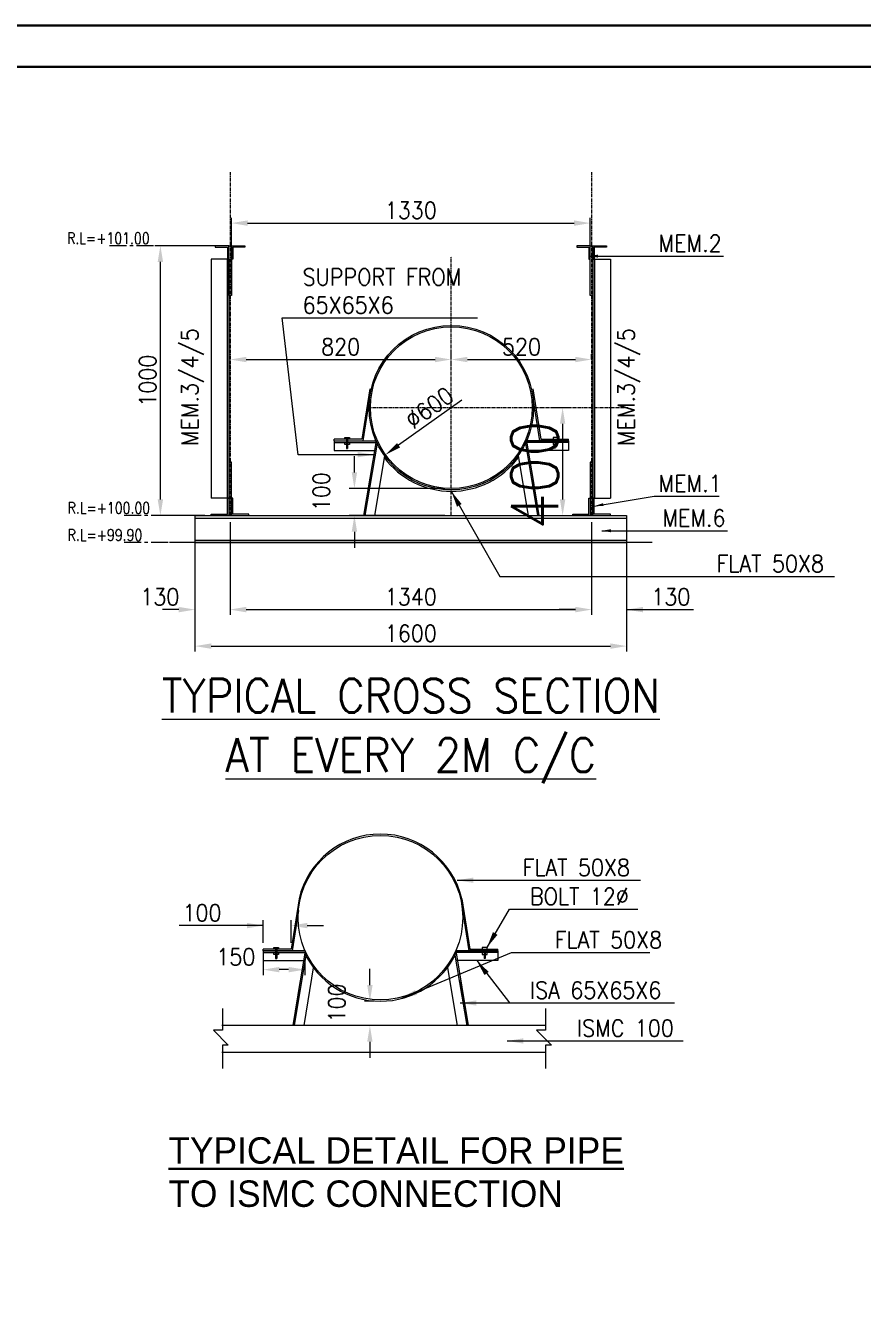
# Model space of a CAD drawing. Header units: millimetres. Extents: x 0 to 1124626, y -157535 to 82123.
# Drawn here: x 495432 to 501639, y 18121 to 27516 of the extents above; entities that cross this region are included whole.
import ezdxf
from ezdxf.enums import TextEntityAlignment as Align

# ---------------------------------------------------------------- set-up
doc = ezdxf.new("R2010")
doc.units = ezdxf.units.MM
doc.header["$MEASUREMENT"] = 0
doc.linetypes.add('CENTER', pattern=[2, 1.25, -0.25, 0.25, -0.25])
for name, color, linetype, lineweight in [('CN', 253, 'Continuous', 15), ('Dim', 6, 'Continuous', 13), ('FOOTING', 171, 'Continuous', 15), ('PLATE', 190, 'Continuous', 20), ('rSHEET', 2, 'Continuous', 30), ('STR', 112, 'Continuous', 18), ('STR. STEEL', 25, 'Continuous', 18), ('Text', 7, 'Continuous', 15), ('TEXT-3', 4, 'Continuous', 30), ('TITLE TEXT', 50, 'Continuous', 18)]:
    doc.layers.add(name, color=color, linetype=linetype, lineweight=lineweight)
doc.styles.add('MtX_romans_shx', font='romans.shx')
doc.styles.add('SOFT1', font='soft1.shx')
doc.styles.add('style1', font='romans.shx', dxfattribs={"width": 0.9, "height": 300})
doc.dimstyles.new('2.0 DIM-1', dxfattribs={"dimscale": 40, "dimtxt": 125, "dimasz": 3, "dimexe": 1, "dimexo": 1.2, "dimgap": 0.8, "dimtad": 1, "dimdec": 0, "dimlfac": 0.5, "dimzin": 1, "dimdsep": 46, "dimtxsty": 'style1', "dimcen": 2, "dimclrd": 8, "dimclre": 8, "dimclrt": 7, "dimadec": 0, "dimazin": 0, "dimtfac": 1, "dimtdec": 0, "dimtofl": 0, "dimtmove": 1, "dimatfit": 3, "dimfxl": 1, "dimtolj": 1, "dimtzin": 0, "dimlwd": 9, "dimlwe": 9, "dimarcsym": 1})
doc.dimstyles.new('Copy of DIM-1', dxfattribs={"dimscale": 40, "dimtxt": 125, "dimasz": 3, "dimexe": 1, "dimexo": 1.2, "dimgap": 0.8, "dimtad": 1, "dimdec": 0, "dimzin": 1, "dimdsep": 46, "dimtxsty": 'style1', "dimcen": 2, "dimclrd": 8, "dimclre": 8, "dimclrt": 7, "dimadec": 0, "dimazin": 0, "dimtfac": 1, "dimtdec": 0, "dimtofl": 0, "dimtmove": 1, "dimatfit": 3, "dimfxl": 1, "dimtolj": 1, "dimtzin": 0, "dimlwd": 9, "dimlwe": 9, "dimarcsym": 1})

# ---------------------------------------------------------------- blocks, each defined once
blk = doc.blocks.new('*D912')
at = {"layer": 'DEFPOINTS', "color": 0, "ltscale": 20, "transparency": 16777216}
for p in [(499288.1, 24682.2), (499287, 23882.2), (499414.3, 23882.2)]:
    blk.add_point(p, dxfattribs=at)
at = {"layer": 'Dim', "color": 8, "lineweight": 9, "ltscale": 20, "transparency": 16777216}
for p, q in [((499336.1, 24682.2), (499454.3, 24682.2)), ((499414.3, 24562.2), (499414.3, 24002.2)), ((499335, 23882.2), (499454.3, 23882.2))]:
    blk.add_line(p, q, dxfattribs=at)
at = {"layer": 'Dim', "color": 8, "ltscale": 20, "transparency": 16777216}
for points in [[(499434.3, 24562.2), (499394.3, 24562.2), (499414.3, 24682.2)], [(499394.3, 24002.2), (499434.3, 24002.2), (499414.3, 23882.2)]]:
    blk.add_solid(points, dxfattribs=at)
at = {"layer": 'Dim', "color": 7, "ltscale": 20, "transparency": 16777216, "insert": (499207.3, 24182.2), "char_height": 350, "attachment_point": 5, "rotation": 90, "style": 'style1'}
blk.add_mtext('\\A1;400', dxfattribs=at)
blk = doc.blocks.new('*D913')
at = {"layer": 'DEFPOINTS', "color": 0, "ltscale": 20, "transparency": 16777216}
for p in [(496432.6, 25882.2), (496892.9, 25882.2), (496809.1, 23882.2)]:
    blk.add_point(p, dxfattribs=at)
at = {"layer": 'Dim', "color": 8, "lineweight": 9, "ltscale": 20, "transparency": 16777216}
for p, q in [((496844.9, 25882.2), (496392.6, 25882.2)), ((496432.6, 24002.2), (496432.6, 25762.2)), ((496761.1, 23882.2), (496392.6, 23882.2))]:
    blk.add_line(p, q, dxfattribs=at)
at = {"layer": 'Dim', "color": 8, "ltscale": 20, "transparency": 16777216}
for points in [[(496452.6, 25762.2), (496412.6, 25762.2), (496432.6, 25882.2)], [(496412.6, 24002.2), (496452.6, 24002.2), (496432.6, 23882.2)]]:
    blk.add_solid(points, dxfattribs=at)
at = {"layer": 'Dim', "color": 7, "ltscale": 20, "transparency": 16777216, "insert": (496338.1, 24882.2), "char_height": 125, "attachment_point": 5, "rotation": 90, "style": 'style1'}
blk.add_mtext('\\A1;1000', dxfattribs=at)
blk = doc.blocks.new('*D914')
at = {"layer": 'DEFPOINTS', "color": 0, "ltscale": 20, "transparency": 16777216}
for p in [(499619.1, 26050.2), (499619.1, 25785.3), (496959.1, 25583.2)]:
    blk.add_point(p, dxfattribs=at)
at = {"layer": 'Dim', "color": 8, "lineweight": 9, "ltscale": 20, "transparency": 16777216}
for p, q in [((496959.1, 25631.2), (496959.1, 26090.2)), ((497079.1, 26050.2), (499499.1, 26050.2)), ((499619.1, 25833.3), (499619.1, 26090.2))]:
    blk.add_line(p, q, dxfattribs=at)
at = {"layer": 'Dim', "color": 8, "ltscale": 20, "transparency": 16777216}
for points in [[(497079.1, 26070.2), (497079.1, 26030.2), (496959.1, 26050.2)], [(499499.1, 26030.2), (499499.1, 26070.2), (499619.1, 26050.2)]]:
    blk.add_solid(points, dxfattribs=at)
at = {"layer": 'Dim', "color": 7, "ltscale": 20, "transparency": 16777216, "insert": (498289.1, 26144.7), "char_height": 125, "attachment_point": 5, "style": 'style1'}
blk.add_mtext('\\A1;1330', dxfattribs=at)
blk = doc.blocks.new('*D915')
at = {"layer": 'DEFPOINTS', "color": 0, "ltscale": 20, "transparency": 16777216}
for p in [(496949.1, 25041), (498589.1, 25041), (498589.1, 25038.9)]:
    blk.add_point(p, dxfattribs=at)
at = {"layer": 'Dim', "color": 8, "lineweight": 9, "ltscale": 20, "transparency": 16777216}
for p, q in [((496949.1, 24993), (496949.1, 24998.9)), ((497069.1, 25038.9), (498469.1, 25038.9)), ((498589.1, 24993), (498589.1, 24998.9))]:
    blk.add_line(p, q, dxfattribs=at)
at = {"layer": 'Dim', "color": 8, "ltscale": 20, "transparency": 16777216}
for points in [[(497069.1, 25058.9), (497069.1, 25018.9), (496949.1, 25038.9)], [(498469.1, 25018.9), (498469.1, 25058.9), (498589.1, 25038.9)]]:
    blk.add_solid(points, dxfattribs=at)
at = {"layer": 'Dim', "color": 7, "ltscale": 20, "transparency": 16777216, "insert": (497769.1, 25133.4), "char_height": 125, "attachment_point": 5, "style": 'style1'}
blk.add_mtext('\\A1;820', dxfattribs=at)
blk = doc.blocks.new('*D916')
at = {"layer": 'DEFPOINTS', "color": 0, "ltscale": 20, "transparency": 16777216}
for p in [(498589.1, 24993), (499629.1, 25038.9), (499629.1, 24993)]:
    blk.add_point(p, dxfattribs=at)
at = {"layer": 'Dim', "color": 8, "lineweight": 9, "ltscale": 20, "transparency": 16777216}
for p, q in [((498589.1, 25041), (498589.1, 25078.9)), ((498709.1, 25038.9), (499509.1, 25038.9)), ((499629.1, 25041), (499629.1, 25078.9))]:
    blk.add_line(p, q, dxfattribs=at)
at = {"layer": 'Dim', "color": 8, "ltscale": 20, "transparency": 16777216}
for points in [[(498709.1, 25058.9), (498709.1, 25018.9), (498589.1, 25038.9)], [(499509.1, 25018.9), (499509.1, 25058.9), (499629.1, 25038.9)]]:
    blk.add_solid(points, dxfattribs=at)
at = {"layer": 'Dim', "color": 7, "ltscale": 20, "transparency": 16777216, "insert": (499109.1, 25133.4), "char_height": 125, "attachment_point": 5, "style": 'style1'}
blk.add_mtext('\\A1;520', dxfattribs=at)
blk = doc.blocks.new('*D917')
at = {"layer": 'DEFPOINTS', "color": 0, "ltscale": 20, "transparency": 16777216}
for p in [(496949.1, 23882.2), (499629.1, 23882.2), (499629.1, 23185.6)]:
    blk.add_point(p, dxfattribs=at)
at = {"layer": 'Dim', "color": 8, "lineweight": 9, "ltscale": 20, "transparency": 16777216}
for p, q in [((496949.1, 23834.2), (496949.1, 23145.6)), ((499629.1, 23834.2), (499629.1, 23145.6)), ((497069.1, 23185.6), (499509.1, 23185.6))]:
    blk.add_line(p, q, dxfattribs=at)
at = {"layer": 'Dim', "color": 8, "ltscale": 20, "transparency": 16777216}
for points in [[(497069.1, 23205.6), (497069.1, 23165.6), (496949.1, 23185.6)], [(499509.1, 23165.6), (499509.1, 23205.6), (499629.1, 23185.6)]]:
    blk.add_solid(points, dxfattribs=at)
at = {"layer": 'Dim', "color": 7, "ltscale": 20, "transparency": 16777216, "insert": (498289.1, 23280.1), "char_height": 125, "attachment_point": 5, "style": 'style1'}
blk.add_mtext('\\A1;1340', dxfattribs=at)
blk = doc.blocks.new('*D918')
at = {"layer": 'DEFPOINTS', "color": 0, "ltscale": 20, "transparency": 16777216}
for p in [(499629.1, 23740.2), (499889.1, 23736.2), (499889.1, 23185)]:
    blk.add_point(p, dxfattribs=at)
at = {"layer": 'Dim', "color": 8, "lineweight": 9, "ltscale": 20, "transparency": 16777216}
for p, q in [((499629.1, 23692.2), (499629.1, 23145)), ((499889.1, 23688.2), (499889.1, 23145)), ((499509.1, 23185), (499389.1, 23185)), ((499889.1, 23185), (500385.3, 23185)), ((500009.1, 23185), (500129.1, 23185))]:
    blk.add_line(p, q, dxfattribs=at)
at = {"layer": 'Dim', "color": 8, "ltscale": 20, "transparency": 16777216}
for points in [[(499509.1, 23165), (499509.1, 23205), (499629.1, 23185)], [(500009.1, 23205), (500009.1, 23165), (499889.1, 23185)]]:
    blk.add_solid(points, dxfattribs=at)
at = {"layer": 'Dim', "color": 7, "ltscale": 20, "transparency": 16777216, "insert": (500216.6, 23279.5), "char_height": 125, "attachment_point": 5, "style": 'style1'}
blk.add_mtext('\\A1;130', dxfattribs=at)
blk = doc.blocks.new('*D919')
at = {"layer": 'DEFPOINTS', "color": 0, "ltscale": 20, "transparency": 16777216}
for p in [(496689.1, 23740.2), (496949.1, 23740.2), (496689.1, 23185)]:
    blk.add_point(p, dxfattribs=at)
at = {"layer": 'Dim', "color": 8, "lineweight": 9, "ltscale": 20, "transparency": 16777216}
for p, q in [((496689.1, 23692.2), (496689.1, 23145)), ((496949.1, 23692.2), (496949.1, 23145)), ((496569.1, 23185), (496449.1, 23185)), ((497069.1, 23185), (497189.1, 23185))]:
    blk.add_line(p, q, dxfattribs=at)
at = {"layer": 'Dim', "color": 8, "ltscale": 20, "transparency": 16777216}
for points in [[(496569.1, 23165), (496569.1, 23205), (496689.1, 23185)], [(497069.1, 23205), (497069.1, 23165), (496949.1, 23185)]]:
    blk.add_solid(points, dxfattribs=at)
at = {"layer": 'Dim', "color": 7, "ltscale": 20, "transparency": 16777216, "insert": (496428.5, 23279.5), "char_height": 125, "attachment_point": 5, "style": 'style1'}
blk.add_mtext('\\A1;130', dxfattribs=at)
blk = doc.blocks.new('*D920')
at = {"layer": 'DEFPOINTS', "color": 0, "ltscale": 20, "transparency": 16777216}
for p in [(496689.1, 23540.2), (499889.1, 23540.2), (499889.1, 22914.4)]:
    blk.add_point(p, dxfattribs=at)
at = {"layer": 'Dim', "color": 8, "lineweight": 9, "ltscale": 20, "transparency": 16777216}
for p, q in [((496689.1, 23492.2), (496689.1, 22874.4)), ((499889.1, 23492.2), (499889.1, 22874.4)), ((496809.1, 22914.4), (499769.1, 22914.4))]:
    blk.add_line(p, q, dxfattribs=at)
at = {"layer": 'Dim', "color": 8, "ltscale": 20, "transparency": 16777216}
for points in [[(496809.1, 22934.4), (496809.1, 22894.4), (496689.1, 22914.4)], [(499769.1, 22894.4), (499769.1, 22934.4), (499889.1, 22914.4)]]:
    blk.add_solid(points, dxfattribs=at)
at = {"layer": 'Dim', "color": 7, "ltscale": 20, "transparency": 16777216, "insert": (498289.1, 23008.9), "char_height": 125, "attachment_point": 5, "style": 'style1'}
blk.add_mtext('\\A1;1600', dxfattribs=at)
blk = doc.blocks.new('*D983')
at = {"layer": 'DEFPOINTS', "color": 0, "ltscale": 20, "transparency": 16777216}
for p in [(499077.3, 25031.1), (498101, 24333.3)]:
    blk.add_point(p, dxfattribs=at)
at = {"layer": 'Dim', "color": 8, "lineweight": 9, "ltscale": 20, "transparency": 16777216}
blk.add_line((498666.5, 24737.4), (498198.6, 24403), dxfattribs=at)
at = {"layer": 'Dim', "color": 8, "ltscale": 20, "transparency": 16777216}
blk.add_solid([(498187, 24419.3), (498210.2, 24386.8), (498101, 24333.3)], dxfattribs=at)
at = {"layer": 'Dim', "color": 7, "ltscale": 20, "transparency": 16777216, "insert": (498426.4, 24682), "char_height": 125, "attachment_point": 5, "rotation": 35.55571, "style": 'style1'}
blk.add_mtext('\\A1;∅600', dxfattribs=at)
blk = doc.blocks.new('*D984')
at = {"layer": 'DEFPOINTS', "color": 0, "ltscale": 20, "transparency": 16777216}
for p in [(498589.1, 24082.2), (497870.9, 23882.2), (498589.1, 23882.2)]:
    blk.add_point(p, dxfattribs=at)
at = {"layer": 'Dim', "color": 8, "lineweight": 9, "ltscale": 20, "transparency": 16777216}
for p, q in [((497870.9, 24202.2), (497870.9, 24322.2)), ((498541.1, 24082.2), (497830.9, 24082.2)), ((498541.1, 23882.2), (497830.9, 23882.2)), ((497870.9, 23762.2), (497870.9, 23642.2))]:
    blk.add_line(p, q, dxfattribs=at)
at = {"layer": 'Dim', "color": 8, "ltscale": 20, "transparency": 16777216}
for points in [[(497850.9, 24202.2), (497890.9, 24202.2), (497870.9, 24082.2)], [(497890.9, 23762.2), (497850.9, 23762.2), (497870.9, 23882.2)]]:
    blk.add_solid(points, dxfattribs=at)
at = {"layer": 'Dim', "color": 7, "ltscale": 20, "transparency": 16777216, "insert": (497625.9, 24059.3), "char_height": 125, "attachment_point": 5, "rotation": 90, "style": 'style1'}
blk.add_mtext('\\A1;100', dxfattribs=at)
blk = doc.blocks.new('*D1058')
at = {"layer": 'DEFPOINTS', "color": 0, "ltscale": 20, "transparency": 16777216}
for p in [(497194.3, 20637.7), (497503.1, 20637.7), (497194.3, 20515.8)]:
    blk.add_point(p, dxfattribs=at)
at = {"layer": 'Dim', "color": 8, "lineweight": 9, "ltscale": 20, "transparency": 16777216}
for p, q in [((497194.3, 20589.7), (497194.3, 20475.8)), ((497503.1, 20589.7), (497503.1, 20475.8)), ((497383.1, 20515.8), (497314.3, 20515.8))]:
    blk.add_line(p, q, dxfattribs=at)
at = {"layer": 'Dim', "color": 8, "ltscale": 20, "transparency": 16777216}
for points in [[(497314.3, 20535.8), (497314.3, 20495.8), (497194.3, 20515.8)], [(497383.1, 20495.8), (497383.1, 20535.8), (497503.1, 20515.8)]]:
    blk.add_solid(points, dxfattribs=at)
at = {"layer": 'Dim', "color": 7, "ltscale": 20, "transparency": 16777216, "insert": (496992.1, 20610.3), "char_height": 125, "attachment_point": 5, "style": 'style1'}
blk.add_mtext('\\A1;150', dxfattribs=at)
blk = doc.blocks.new('*D1059')
at = {"layer": 'DEFPOINTS', "color": 0, "ltscale": 20, "transparency": 16777216}
for p in [(497194.3, 20842.5), (497194.3, 20666.6), (497401, 20666.6)]:
    blk.add_point(p, dxfattribs=at)
at = {"layer": 'Dim', "color": 8, "lineweight": 9, "ltscale": 20, "transparency": 16777216}
for p, q in [((497194.3, 20714.6), (497194.3, 20882.5)), ((497401, 20714.6), (497401, 20882.5)), ((497194.3, 20842.5), (496572.8, 20842.5)), ((497074.3, 20842.5), (496954.3, 20842.5)), ((497521, 20842.5), (497641, 20842.5))]:
    blk.add_line(p, q, dxfattribs=at)
at = {"layer": 'Dim', "color": 8, "ltscale": 20, "transparency": 16777216}
for points in [[(497074.3, 20822.5), (497074.3, 20862.5), (497194.3, 20842.5)], [(497521, 20862.5), (497521, 20822.5), (497401, 20842.5)]]:
    blk.add_solid(points, dxfattribs=at)
at = {"layer": 'Dim', "color": 7, "ltscale": 20, "transparency": 16777216, "insert": (496741.4, 20937), "char_height": 125, "attachment_point": 5, "style": 'style1'}
blk.add_mtext('\\A1;100', dxfattribs=at)
blk = doc.blocks.new('*D1060')
at = {"layer": 'DEFPOINTS', "color": 0, "ltscale": 20, "transparency": 16777216}
for p in [(498063.7, 20281.8), (497985.6, 20101.3), (498063.7, 20101.3)]:
    blk.add_point(p, dxfattribs=at)
at = {"layer": 'Dim', "color": 8, "lineweight": 9, "ltscale": 20, "transparency": 16777216}
for p, q in [((497985.6, 20401.8), (497985.6, 20521.8)), ((498015.7, 20281.8), (497945.6, 20281.8)), ((498015.7, 20101.3), (497945.6, 20101.3)), ((497985.6, 19981.3), (497985.6, 19861.3))]:
    blk.add_line(p, q, dxfattribs=at)
at = {"layer": 'Dim', "color": 8, "ltscale": 20, "transparency": 16777216}
for points in [[(497965.6, 20401.8), (498005.6, 20401.8), (497985.6, 20281.8)], [(498005.6, 19981.3), (497965.6, 19981.3), (497985.6, 20101.3)]]:
    blk.add_solid(points, dxfattribs=at)
at = {"layer": 'Dim', "color": 7, "ltscale": 20, "transparency": 16777216, "insert": (497740.6, 20268.7), "char_height": 125, "attachment_point": 5, "rotation": 90, "style": 'style1'}
blk.add_mtext('\\A1;100', dxfattribs=at)

msp = doc.modelspace()

# ---------------------------------------------------------------- linework, layer by layer
at = {"layer": 'CN', "linetype": 'CENTER', "ltscale": 20}
for p, q in [((496949.1231, 26428.8508), (496949.1231, 23882.1572)), ((499629.1231, 26428.8508), (499629.1231, 23882.1572)), ((498589.1231, 23882.1572), (498589.1231, 25803.5953)), ((497969.1231, 24682.1572), (499897.74, 24682.1572))]:
    msp.add_line(p, q, dxfattribs=at)
at = {"layer": 'CN', "linetype": 'CENTER', "ltscale": 100}
for p, q in [((496580.6098, 25882.1572), (496037.9198, 25882.1572)), ((496689.1231, 23882.5425), (496146.4331, 23882.5425)), ((496689.1231, 23682.1572), (496146.4331, 23682.1572))]:
    msp.add_line(p, q, dxfattribs=at)
at = {"layer": 'Dim', "color": 2, "ltscale": 20}
for p, q in [((497985.6313, 24821.9088), (497926.3539, 24447.4686)), ((499192.6149, 24821.9088), (499251.8923, 24447.4686)), ((497981.3274, 24733.968), (497934.0431, 24435.2852)), ((499196.9188, 24733.968), (499244.2031, 24435.2852)), ((497926.3539, 24447.4686), (497719.6923, 24447.4686)), ((497719.6923, 24435.2852), (497719.6923, 24447.4686)), ((497812.1515, 24447.4686), (497812.1515, 24379.9242)), ((497820.5659, 24447.4686), (497820.5659, 24379.9242)), ((498031.3111, 24435.2852), (497939.1231, 23882.1572)), ((499146.9351, 24435.2852), (499239.1231, 23882.1572)), ((499146.9351, 24435.2852), (499458.5539, 24435.2852)), ((499458.5539, 24435.2852), (499148.9657, 24435.2852)), ((499251.8923, 24447.4686), (499458.5539, 24447.4686)), ((499357.6803, 24447.4686), (499357.6803, 24379.9242)), ((499458.5539, 24435.2852), (499458.5539, 24447.4686)), ((497812.1515, 24379.9242), (497820.5659, 24379.9242)), ((498038.7534, 24419.1112), (497949.261, 23882.1572)), ((499139.4928, 24419.1112), (499228.9852, 23882.1572)), ((499458.5539, 24423.1018), (499148.9657, 24423.1018)), ((498094.1427, 24325.6541), (498020.2266, 23882.1572)), ((499084.1034, 24325.6541), (499158.0196, 23882.1572)), ((497994.8768, 24216.6791), (497939.1231, 23882.1572)), ((499183.3694, 24216.6791), (499239.1231, 23882.1572)), ((497460.2421, 21041.0417), (497400.9647, 20666.6015)), ((497455.9382, 20953.1009), (497408.6539, 20654.4182)), ((498667.2257, 21041.0417), (498726.5031, 20666.6015)), ((498671.5296, 20953.1009), (498718.8139, 20654.4182)), ((497400.9647, 20666.6015), (497194.3031, 20666.6015)), ((497194.3031, 20654.4182), (497194.3031, 20666.6015)), ((497505.9219, 20654.4182), (497194.3031, 20654.4182)), ((497194.3031, 20654.4182), (497194.3031, 20642.2348)), ((497194.3031, 20654.4182), (497503.8913, 20654.4182)), ((497194.3031, 20642.2348), (497503.8913, 20642.2348)), ((497286.7624, 20666.6015), (497286.7624, 20599.0571)), ((497286.7624, 20599.0571), (497295.1767, 20599.0571)), ((497295.1767, 20666.6015), (497295.1767, 20599.0571)), ((498621.5459, 20654.4182), (498933.1647, 20654.4182)), ((498933.1647, 20654.4182), (498623.5765, 20654.4182)), ((498933.1647, 20642.2348), (498623.5765, 20642.2348)), ((498726.5031, 20666.6015), (498933.1647, 20666.6015)), ((498832.2911, 20666.6015), (498832.2911, 20599.0571)), ((498840.7055, 20599.0571), (498832.2911, 20599.0571)), ((498840.7055, 20666.6015), (498840.7055, 20599.0571)), ((498933.1647, 20654.4182), (498933.1647, 20666.6015)), ((498933.1647, 20654.4182), (498933.1647, 20642.2348))]:
    msp.add_line(p, q, dxfattribs=at)
at = {"layer": 'Dim', "ltscale": 20}
msp.add_line((499183.3694, 24216.6791), (499239.1231, 23882.1572), dxfattribs=at)
for points in [[(496939.1231, 25782.1572), (496939.1231, 25882.1572), (496839.1231, 25882.1572), (496839.1231, 25872.1572), (496929.1231, 25872.1572), (496929.1231, 25782.1572)], [(496959.1231, 25782.1572), (496959.1231, 25882.1572), (497059.1231, 25882.1572), (497059.1231, 25872.1572), (496969.1231, 25872.1572), (496969.1231, 25782.1572)], [(499619.1231, 25782.1572), (499619.1231, 25882.1572), (499519.1231, 25882.1572), (499519.1231, 25872.1572), (499609.1231, 25872.1572), (499609.1231, 25782.1572)], [(499639.1231, 25782.1572), (499639.1231, 25882.1572), (499739.1231, 25882.1572), (499739.1231, 25872.1572), (499649.1231, 25872.1572), (499649.1231, 25782.1572)], [(497798.7438, 24461.7137), (497834.5612, 24461.7137), (497834.5612, 24447.4686), (497798.7438, 24447.4686)], [(499379.5024, 24461.7137), (499343.685, 24461.7137), (499343.685, 24447.4686), (499379.5024, 24447.4686)], [(497798.7438, 24423.1018), (497834.5612, 24423.1018), (497834.5612, 24408.8568), (497798.7438, 24408.8568)], [(499379.5024, 24423.1018), (499343.685, 24423.1018), (499343.685, 24408.8568), (499379.5024, 24408.8568)], [(496939.1231, 24012.1572), (496939.1231, 23882.1572), (496809.1231, 23882.1572), (496809.1231, 23892.1572), (496929.1231, 23892.1572), (496929.1231, 24012.1572)], [(496959.1231, 24012.1572), (496959.1231, 23882.1572), (497089.1231, 23882.1572), (497089.1231, 23892.1572), (496969.1231, 23892.1572), (496969.1231, 24012.1572)], [(499619.1231, 24012.1572), (499619.1231, 23882.1572), (499489.1231, 23882.1572), (499489.1231, 23892.1572), (499609.1231, 23892.1572), (499609.1231, 24012.1572)], [(499639.1231, 24012.1572), (499639.1231, 23882.1572), (499769.1231, 23882.1572), (499769.1231, 23892.1572), (499649.1231, 23892.1572), (499649.1231, 24012.1572)], [(497273.3546, 20680.8466), (497309.172, 20680.8466), (497309.172, 20666.6015), (497273.3546, 20666.6015)], [(498854.1132, 20680.8466), (498818.2958, 20680.8466), (498818.2958, 20666.6015), (498854.1132, 20666.6015)], [(497273.3546, 20642.2348), (497309.172, 20642.2348), (497309.172, 20627.9897), (497273.3546, 20627.9897)], [(498854.1132, 20642.2348), (498818.2958, 20642.2348), (498818.2958, 20627.9897), (498854.1132, 20627.9897)]]:
    msp.add_lwpolyline(points, close=True, dxfattribs=at)
for radius in [610, 600]:
    msp.add_circle((498589.1231, 24682.1572), radius, dxfattribs=at)
for centre, radius, start, end in [((498589.1231, 24682.1572), 620, 216.67258726, 323.32741274), ((498063.7339, 20901.2901), 619.4617, 13.03825923, 166.96174075), ((498063.7339, 20901.2901), 619.4617, 204.72064037, 335.27935963)]:
    msp.add_arc(centre, radius, start, end, dxfattribs=at)
at = {"layer": 'FOOTING', "ltscale": 20}
msp.add_line((500079.1231, 23682.1572), (496499.1231, 23682.1572), dxfattribs=at)
at = {"layer": 'PLATE', "ltscale": 20}
for points in [[(496959.1231, 25512.9263), (496939.1231, 25512.9263), (496939.1231, 25882.1572), (496959.1231, 25882.1572)], [(499639.1231, 25512.9263), (499619.1231, 25512.9263), (499619.1231, 25882.1572), (499639.1231, 25882.1572)], [(496959.1231, 24276.8657), (496939.1231, 24276.8657), (496939.1231, 23882.1572), (496959.1231, 23882.1572)], [(499639.1231, 24276.8657), (499619.1231, 24276.8657), (499619.1231, 23882.1572), (499639.1231, 23882.1572)]]:
    msp.add_lwpolyline(points, close=True, dxfattribs=at)
at = {"layer": 'rSHEET'}
msp.add_lwpolyline([(476335.2635, 4628.0791), (508705.803, 4628.0791), (508705.803, 27516.3626), (476335.2635, 27516.3626)], close=True, dxfattribs=at)
msp.add_lwpolyline([(476874.7725, 4935.7919), (508166.294, 4935.7919, 0.414213562), (508397.5121, 5167.01), (508397.5121, 26977.4317, 0.414213562), (508166.294, 27208.6498), (476874.7725, 27208.6498, 0.414213562), (476643.5544, 26977.4317), (476643.5544, 5167.01, 0.414213562)], format="xyb", close=True, dxfattribs=at)
at = {"layer": 'STR', "ltscale": 20}
for p, q in [((497719.6923, 24435.2852), (498031.3111, 24435.2852)), ((497719.6923, 24435.2852), (497719.6923, 24363.2887)), ((499458.5539, 24435.2852), (499146.9351, 24435.2852)), ((499458.5539, 24435.2852), (499458.5539, 24363.2887)), ((497719.6923, 24423.2852), (498031.3111, 24423.2852)), ((497719.6923, 24363.2887), (498031.3111, 24363.2887)), ((499458.5539, 24423.2852), (499146.9351, 24423.2852)), ((499458.5539, 24363.2887), (499146.9351, 24363.2887)), ((496689.1231, 23882.1572), (499889.1231, 23882.1572)), ((496689.1231, 23882.1572), (496689.1231, 23682.1572)), ((499889.1231, 23882.1572), (499889.1231, 23682.1572)), ((496689.1231, 23863.3572), (499889.1231, 23863.3572)), ((496689.1231, 23700.9572), (499889.1231, 23700.9572)), ((496689.1231, 23682.1572), (499889.1231, 23682.1572)), ((497194.3031, 20654.4182), (497505.9219, 20654.4182)), ((497194.3031, 20654.4182), (497194.3031, 20582.4217)), ((497194.3031, 20642.4182), (497505.9219, 20642.4182)), ((497194.3031, 20582.4217), (497505.9219, 20582.4217)), ((497505.9219, 20654.4182), (497413.7339, 20101.2901)), ((497513.3642, 20638.2442), (497423.8718, 20101.2901)), ((498614.1036, 20638.2442), (498703.596, 20101.2901)), ((498621.5459, 20654.4182), (498713.7339, 20101.2901)), ((498933.1647, 20654.4182), (498621.5459, 20654.4182)), ((498933.1647, 20642.4182), (498621.5459, 20642.4182)), ((498933.1647, 20582.4217), (498621.5459, 20582.4217)), ((498933.1647, 20654.4182), (498933.1647, 20582.4217)), ((497568.7536, 20544.787), (497494.8374, 20101.2901)), ((498558.7143, 20544.787), (498632.6304, 20101.2901)), ((497469.4876, 20435.8121), (497413.7339, 20101.2901)), ((498657.9803, 20435.8121), (498713.7339, 20101.2901)), ((496892.7239, 20227.7327), (496892.7239, 20067.5991)), ((499287.5203, 20227.7327), (499287.5203, 20067.5991)), ((496892.7239, 20067.5991), (496825.5751, 20067.5991)), ((496825.5751, 20067.5991), (496936.002, 19957.1722)), ((499287.5203, 20101.2901), (496887.1225, 20101.2901)), ((499287.5203, 20067.5991), (499220.3715, 20067.5991)), ((499220.3715, 20067.5991), (499330.7985, 19957.1722)), ((496936.002, 19957.1722), (496892.7239, 19957.1722)), ((496892.7239, 19957.1722), (496892.7239, 19784.1196)), ((499330.7985, 19957.1722), (499287.5203, 19957.1722)), ((499287.5203, 19957.1722), (499287.5203, 19784.1196)), ((499287.5203, 19901.2901), (496887.1225, 19901.2901))]:
    msp.add_line(p, q, dxfattribs=at)
at = {"layer": 'STR. STEEL', "ltscale": 20}
for p, q in [((496809.1231, 25782.1572), (496809.1231, 24012.1572)), ((496939.1231, 25782.1572), (496809.1231, 25782.1572)), ((496927.1231, 25782.1572), (496927.1231, 24012.1572)), ((496939.1231, 25785.3314), (496939.1231, 24012.1572)), ((499639.1231, 25782.1572), (499639.1231, 24012.1572)), ((499639.1231, 25782.1572), (499769.1231, 25782.1572)), ((499639.1231, 25782.1572), (499769.1231, 25782.1572)), ((499651.1231, 25782.1572), (499651.1231, 24012.1572)), ((499769.1231, 25782.1572), (499769.1231, 24012.1572)), ((496939.1231, 24012.1572), (496809.1231, 24012.1572)), ((499639.1231, 24012.1572), (499769.1231, 24012.1572))]:
    msp.add_line(p, q, dxfattribs=at)
at = {"layer": 'TITLE TEXT', "color": 1, "ltscale": 20}
msp.add_circle((498063.7339, 20901.2901), 610, dxfattribs=at)

# ---------------------------------------------------------------- texts
at = {"layer": 'Dim', "color": 7, "ltscale": 20, "char_height": 125, "attachment_point": 7, "style": 'style1'}
for s, insert in [('\\A1;MEM.2', (500125.2835, 25837.5135)), ('\\A1;SUPPORT FROM\\P65X65X6', (497486.8097, 25379.6112)), ('\\A1;MEM.1', (500125.2835, 24057.6203)), ('\\A1;MEM.6', (500154.3561, 23801.4946)), ('\\A1;FLAT 50X8', (500556.3432, 23463.1263)), ('\\A1;FLAT 50X8', (499118.3827, 21210.6974)), ('\\A1;BOLT 12%%C', (499172.6174, 20996.2453)), ('\\A1;FLAT 50X8', (499356.769, 20674.2348)), ('\\A1;ISA 65X65X6', (499172.6174, 20300.5511)), ('\\A1;ISMC 100', (499520.4283, 20019.1752))]:
    msp.add_mtext(s, dxfattribs=dict(at, insert=insert))
at = {"layer": 'Dim', "color": 7, "ltscale": 20, "char_height": 125, "rotation": 90, "style": 'style1'}
for insert, attachment_point in [((496588.8492, 24397.1903), 1), ((499989.397, 24397.1903), 7)]:
    msp.add_mtext('\\A1;MEM.3/4/5', dxfattribs=dict(at, insert=insert, attachment_point=attachment_point))
at = {"layer": 'Text', "ltscale": 20, "style": 'style1', "width": 0.8}
for s, p in [('R.L=+101.00', (495741.326, 25895.9175)), ('R.L=+100.00', (495744.7546, 23896.3028)), ('R.L=+99.90', (495744.7546, 23695.9175))]:
    msp.add_text(s, height=85, dxfattribs=at).set_placement(p)
at = {"layer": 'TEXT-3', "color": 6, "style": 'SOFT1'}
for s, p in [('%%UTYPICAL DETAIL FOR PIPE', (496491.8446, 19077.5448)), ('TO ISMC CONNECTION', (496491.8446, 18757.19))]:
    msp.add_text(s, height=195.846379, dxfattribs=at).set_placement(p)
at = {"layer": 'TITLE TEXT', "color": 1, "ltscale": 20, "style": 'MtX_romans_shx', "width": 0.9}
for s, p in [('%%UTYPICAL CROSS SECTION', (498289.1231, 22421.962)), ('%%UAT EVERY 2M C/C', (498289.1231, 21981.3006))]:
    msp.add_text(s, height=250, dxfattribs=at).set_placement(p, align=Align.CENTER)

# ---------------------------------------------------------------- dimensions: what is measured, and where the dimension line sits
at = {"layer": 'Dim', "ltscale": 20}
for base, p1, p2, picture, middle in [((499619.1231, 26050.2127), (496959.1231, 25583.1572), (499619.1231, 25785.3314), '*D914', (498289.1231, 26144.7127)), ((498589.1231, 25038.8708), (496949.1231, 25040.988), (498589.1231, 25040.988), '*D915', (497769.1231, 25133.3708)), ((499629.1231, 25038.8708), (498589.1231, 24992.988), (499629.1231, 24992.988), '*D916', (499109.1231, 25133.3708)), ((499889.1231, 22914.4319), (496689.1231, 23540.2209), (499889.1231, 23540.2209), '*D920', (498289.1231, 23008.9319))]:
    dim = msp.add_linear_dim(base=base, p1=p1, p2=p2, dimstyle='2.0 DIM-1', dxfattribs=at)
    dim.commit()
    dim.dimension.update_dxf_attribs({"geometry": picture, "text_midpoint": middle})
for base, p1, p2, picture, middle in [((496432.632, 25882.1572), (496809.1231, 23882.1572), (496892.9481, 25882.1572), '*D913', (496338.132, 24882.1572)), ((497870.8956, 23882.1572), (498589.1231, 24082.1572), (498589.1231, 23882.1572), '*D984', (497625.8956, 24059.3072))]:
    dim = msp.add_linear_dim(base=base, p1=p1, p2=p2, angle=90, dimstyle='2.0 DIM-1', dxfattribs=at)
    dim.commit()
    dim.dimension.update_dxf_attribs({"geometry": picture, "text_midpoint": middle})
dim = msp.add_diameter_dim_2p(p1=(499077.2534, 25031.0537), p2=(498100.9928, 24333.2607), dimstyle='2.0 DIM-1', dxfattribs=at)
dim.commit()
dim.dimension.update_dxf_attribs({"geometry": '*D983', "text_midpoint": (498481.3567, 24605.13), "dimtype": 163})
dim = msp.add_linear_dim(base=(499414.2674, 23882.1572), p1=(499288.1134, 24682.1572), p2=(499287.0092, 23882.1572), angle=90, text='400', dimstyle='Copy of DIM-1', dxfattribs=at)
dim.commit()
dim.dimension.update_dxf_attribs({"geometry": '*D912', "text_midpoint": (499414.2674, 24182.1572), "dimtype": 160})
dim = msp.add_linear_dim(base=(499629.1231, 23185.621), p1=(496949.1231, 23882.1572), p2=(499629.1231, 23882.1572), dimstyle='2.0 DIM-1', override={"dimtxsty": 'style1'}, dxfattribs=at)
dim.commit()
dim.dimension.update_dxf_attribs({"geometry": '*D917', "text_midpoint": (498289.1231, 23280.121)})
dim = msp.add_linear_dim(base=(496689.1231, 23185.0461), p1=(496949.1231, 23740.2209), p2=(496689.1231, 23740.2209), angle=180, dimstyle='2.0 DIM-1', dxfattribs=at)
dim.commit()
dim.dimension.update_dxf_attribs({"geometry": '*D919', "text_midpoint": (496428.4881, 23185.0461), "dimtype": 160})
dim = msp.add_linear_dim(base=(499889.1231, 23185.0461), p1=(499629.1231, 23740.2209), p2=(499889.1231, 23736.2234), dimstyle='2.0 DIM-1', dxfattribs=at)
dim.commit()
dim.dimension.update_dxf_attribs({"geometry": '*D918', "text_midpoint": (500216.6439, 23127.0912), "dimtype": 160})
for base, p1, p2, text, picture, middle in [((497194.3031, 20842.493), (497400.9647, 20666.6015), (497194.3031, 20666.6015), '100', '*D1059', (496741.3602, 20842.493)), ((497194.3031, 20515.7748), (497503.1396, 20637.7244), (497194.3031, 20637.7244), '150', '*D1058', (496992.1397, 20515.7748))]:
    dim = msp.add_linear_dim(base=base, p1=p1, p2=p2, text=text, dimstyle='2.0 DIM-1', dxfattribs=at)
    dim.commit()
    dim.dimension.update_dxf_attribs({"geometry": picture, "text_midpoint": middle, "dimtype": 160})
dim = msp.add_linear_dim(base=(497985.597, 20101.2901), p1=(498063.7339, 20281.8284), p2=(498063.7339, 20101.2901), angle=90, text='100', dimstyle='2.0 DIM-1', override={"dimtxsty": 'style1'}, dxfattribs=at)
dim.commit()
dim.dimension.update_dxf_attribs({"geometry": '*D1060', "text_midpoint": (497740.597, 20268.7093)})

# ---------------------------------------------------------------- leaders
at = {"layer": 'Dim', "ltscale": 20, "annotation_type": 0, "has_hookline": 1, "hookline_direction": 0}
for points, override, text_width in [([(499608.5231, 25805.5135), (500093.2835, 25805.5135)], {"dimasz": 1.7}, 482.1429), ([(499649.1231, 23952.1572), (500093.2835, 24025.6203)], {"dimasz": 1.7}, 450), ([(499704.1749, 23769.4946), (500122.3561, 23769.4946)], {"dimasz": 1.7}, 482.1429), ([(498631.6224, 21178.6974), (499086.3827, 21178.6974)], {"dimasz": 3}, 873.2143), ([(498854.1132, 20680.8466), (499020.6174, 20964.2453), (499140.6174, 20964.2453)], {"dimasz": 3}, 798.2143), ([(498216.763, 20301.0278), (499034.8436, 20642.2348), (499154.8436, 20642.2348)], {"dimasz": 3}, 873.2143), ([(498777.3553, 20582.4217), (499020.6174, 20268.5511), (499140.6174, 20268.5511)], {"dimasz": 3}, 1071.4286), ([(498655.8571, 20268.5511), (499140.6174, 20268.5511)], {"dimasz": 3}, 1071.4286), ([(499003.668, 19987.1752), (499488.4283, 19987.1752)], {"dimasz": 3}, 787.5)]:
    msp.add_leader(points, dimstyle='Copy of DIM-1', override=override, dxfattribs=dict(at, text_width=text_width))
for points, text_width in [([(498014.3303, 24333.4007), (497454.8097, 24333.4007), (497334.8097, 25347.6112), (497454.8097, 25347.6112)], 1296.4286), ([(498589.1231, 24062.1572), (498949.1231, 23431.1263), (500524.3432, 23431.1263)], 873.2143)]:
    msp.add_leader(points, dimstyle='2.0 DIM-1', dxfattribs=dict(at, text_width=text_width))

doc.saveas('drawing.dxf')
